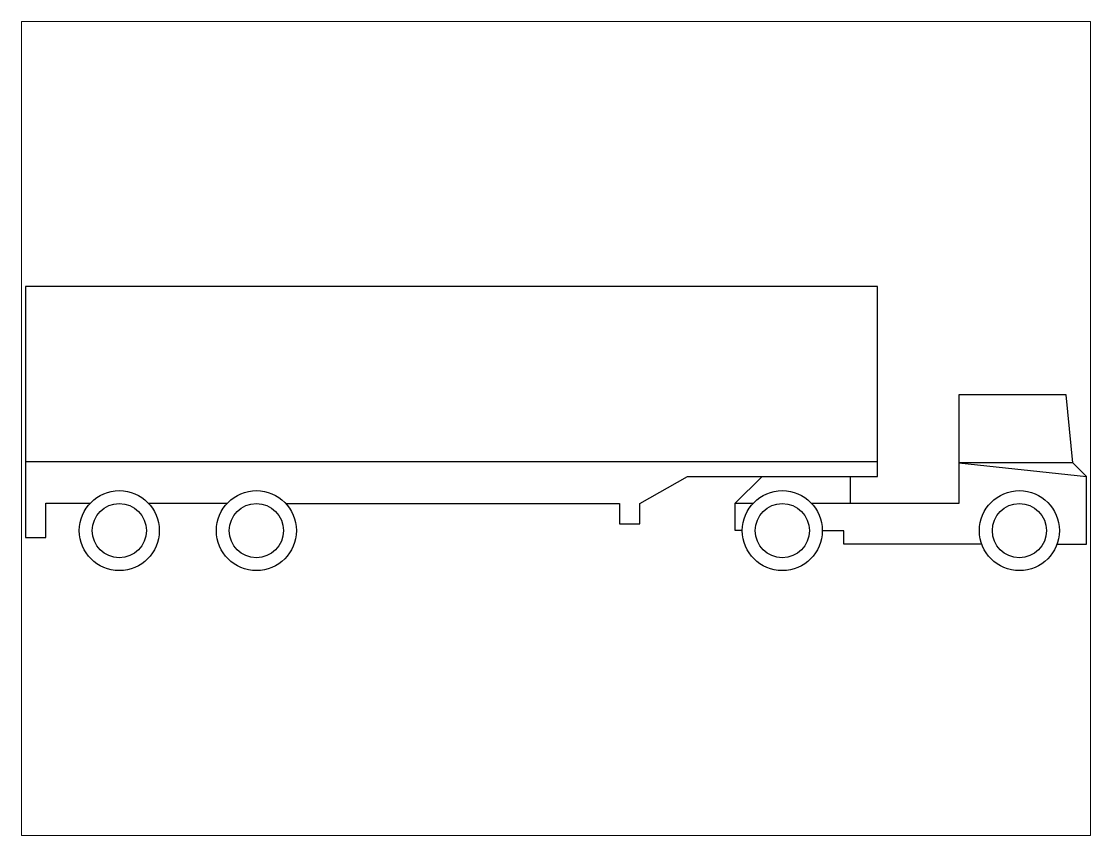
# Paper-space layout 'Layout1' of a CAD drawing. Header units: millimetres. Extents: x 1.05 to 9.45, y 0.8 to 7.2.
# The model-space entities are those that its viewports show. They can reach past a viewport. Long polylines and large blocks are cut down to what shows.
import ezdxf

# ---------------------------------------------------------------- set-up
doc = ezdxf.new("R2010")
doc.units = ezdxf.units.MM
doc.header["$MEASUREMENT"] = 0

# ---------------------------------------------------------------- blocks, each defined once
blk = doc.blocks.new('M_SITE2D_ELEV_VEHICLES_Lorry 1')
at = {"color": 0}
for points in [[(-4187, 1041), (987, 1041), (987, 724), (1302, 724), (1302, 1041), (2039, 1460), (4985, 1460), (4985, 4407), (-8223, 4407), (-8223, 515), (-7906, 515), (-7907, 1045), (-7219, 1045)], [(7774, 436), (7768, 409), (8223, 409), (8223, 1460), (8012, 1671), (7906, 2723), (6243, 2723), (6243, 1041), (3963, 1041)], [(-8223, 1693), (4985, 1693)], [(8012, 1671), (6243, 1671), (8223, 1460)], [(3197, 1460), (2773, 1040), (2773, 625), (2888, 625)], [(4565, 1041), (4565, 1460)], [(-6316, 1045), (-5094, 1045)], [(3052, 1040), (2773, 1040)], [(6600, 409), (4459, 409), (4459, 619), (4128, 619)]]:
    blk.add_lwpolyline(points, dxfattribs=at)
for centre, radius in [((-6767, 620), 620), ((-4642, 620), 620), ((3508, 620), 620), ((7183, 620), 620), ((-6767, 620), 420), ((-4642, 620), 420), ((3508, 620), 420), ((7183, 620), 420)]:
    blk.add_circle(centre, radius, dxfattribs=at)

msp = doc.modelspace()

# ---------------------------------------------------------------- block references
at = {"color": 0, "linetype": 'ByBlock'}
msp.add_blockref('M_SITE2D_ELEV_VEHICLES_Lorry 1', (14800, 5500), dxfattribs=at)

psp = doc.layouts.get("Layout1")

# ---------------------------------------------------------------- viewports
at = {"layer": '0'}
psp.add_viewport(center=(5.25, 4), size=(8.4, 6.4), view_center_point=(14800.7012, 7703.2498), view_height=12625.171046, dxfattribs=at)

doc.saveas('drawing.dxf')
